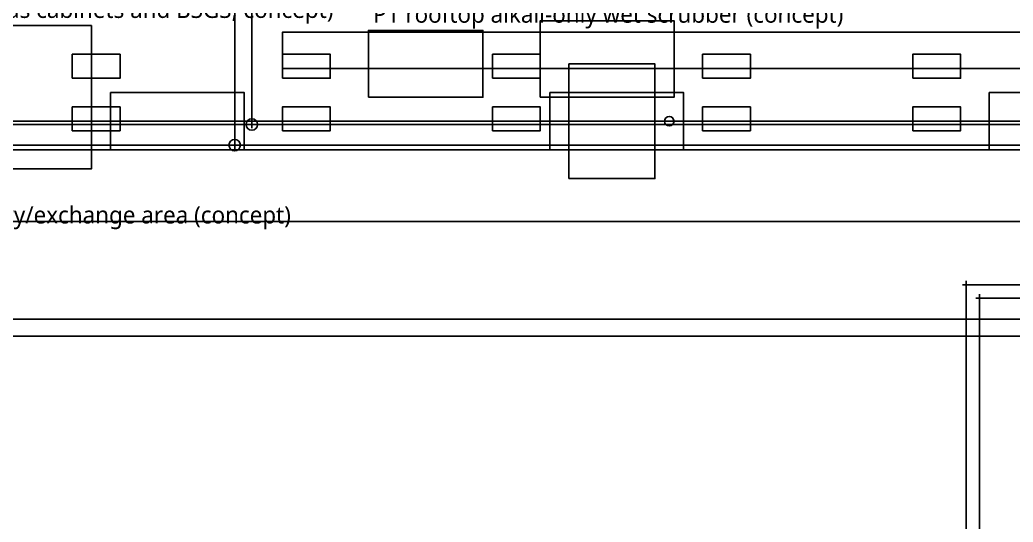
# Model space of a CAD drawing. Header units: metres. Extents: x -1640 to 1560, y -268 to 2338.
# Drawn here: x -425.5 to -321.5, y 1909.6 to 1962.1 of the extents above; entities that cross this region are included whole.
import ezdxf

# ---------------------------------------------------------------- set-up
doc = ezdxf.new("R2010")
doc.units = ezdxf.units.M
for name, color, linetype in [('1F_CDS', 5, 'Continuous'), ('1F_EHS_EXTINGUISHER_HYDRANT_CABINET_CONCEPT', 1, 'Continuous'), ('1F_SUPPORT', 4, 'Continuous'), ('2F_EHS_EXTINGUISHER_HYDRANT_CABINET_CONCEPT', 1, 'Continuous'), ('2F_SUPPORT', 4, 'Continuous'), ('3F_EHS_EXTINGUISHER_HYDRANT_CABINET_CONCEPT', 1, 'Continuous'), ('3F_SUPPORT', 4, 'Continuous'), ('4F_MAU', 2, 'Continuous'), ('4F_SUPPORT', 4, 'Continuous'), ('5F_CDS', 5, 'Continuous'), ('5F_EHS_EXTINGUISHER_HYDRANT_CABINET_CONCEPT', 1, 'Continuous'), ('5F_SUPPORT', 4, 'Continuous'), ('6F_EHS_EXTINGUISHER_HYDRANT_CABINET_CONCEPT', 1, 'Continuous'), ('6F_SUPPORT', 4, 'Continuous'), ('7F_EHS_EXTINGUISHER_HYDRANT_CABINET_CONCEPT', 1, 'Continuous'), ('7F_SUPPORT', 4, 'Continuous'), ('8F_MAU', 2, 'Continuous'), ('8F_SUPPORT', 4, 'Continuous'), ('OUTLINE', 7, 'Continuous'), ('UTIL_CHEM_CONCEPT', 6, 'Continuous'), ('UTIL_ELEC.MV_CONCEPT', 1, 'Continuous'), ('UTIL_EXH.ACID_CONCEPT', 4, 'Continuous'), ('UTIL_EXH.ACID_RISER', 4, 'Continuous'), ('UTIL_EXH.ALK_CONCEPT', 5, 'Continuous'), ('UTIL_EXH.ALK_RISER', 5, 'Continuous'), ('UTIL_HR_CONCEPT', 5, 'Continuous'), ('UTIL_PLANT', 2, 'Continuous'), ('UTIL_TEXT', 7, 'Continuous'), ('UTIL_WTR.RAW_CONCEPT', 4, 'Continuous'), ('UTIL_WTR.REUSE_CONCEPT', 5, 'Continuous')]:
    doc.layers.add(name, color=color, linetype=linetype)
doc.styles.add('KO', font='malgun.ttf')

msp = doc.modelspace()

# ---------------------------------------------------------------- linework, layer by layer
at = {"layer": '1F_CDS'}
for points in [[(-420, 1956), (-415, 1956), (-415, 1958.5), (-420, 1958.5)], [(-398, 1956), (-393, 1956), (-393, 1958.5), (-398, 1958.5)], [(-376, 1956), (-371, 1956), (-371, 1958.5), (-376, 1958.5)], [(-354, 1956), (-349, 1956), (-349, 1958.5), (-354, 1958.5)], [(-332, 1956), (-327, 1956), (-327, 1958.5), (-332, 1958.5)], [(-420, 1950.5), (-415, 1950.5), (-415, 1953), (-420, 1953)], [(-398, 1950.5), (-393, 1950.5), (-393, 1953), (-398, 1953)], [(-376, 1950.5), (-371, 1950.5), (-371, 1953), (-376, 1953)], [(-354, 1950.5), (-349, 1950.5), (-349, 1953), (-354, 1953)], [(-332, 1950.5), (-327, 1950.5), (-327, 1953), (-332, 1953)]]:
    msp.add_lwpolyline(points, close=True, dxfattribs=at)
at = {"layer": '1F_EHS_EXTINGUISHER_HYDRANT_CABINET_CONCEPT'}
msp.add_circle((-357.5, 1951.5), 0.5, dxfattribs=at)
at = {"layer": '1F_SUPPORT'}
msp.add_lwpolyline([(-368, 1945.5), (-359, 1945.5), (-359, 1957.5), (-368, 1957.5)], close=True, dxfattribs=at)
at = {"layer": '2F_EHS_EXTINGUISHER_HYDRANT_CABINET_CONCEPT'}
msp.add_circle((-357.5, 1951.5), 0.5, dxfattribs=at)
at = {"layer": '2F_SUPPORT'}
msp.add_lwpolyline([(-368, 1945.5), (-359, 1945.5), (-359, 1957.5), (-368, 1957.5)], close=True, dxfattribs=at)
at = {"layer": '3F_EHS_EXTINGUISHER_HYDRANT_CABINET_CONCEPT'}
msp.add_circle((-357.5, 1951.5), 0.5, dxfattribs=at)
at = {"layer": '3F_SUPPORT'}
for points in [[(-458, 1946.5), (-418, 1946.5), (-418, 1961.5), (-458, 1961.5)], [(-398, 1957), (-308, 1957), (-308, 1960.8), (-398, 1960.8)], [(-368, 1945.5), (-359, 1945.5), (-359, 1957.5), (-368, 1957.5)]]:
    msp.add_lwpolyline(points, close=True, dxfattribs=at)
at = {"layer": '4F_MAU'}
for points in [[(-416, 1948.5), (-402, 1948.5), (-402, 1954.5), (-416, 1954.5)], [(-370, 1948.5), (-356, 1948.5), (-356, 1954.5), (-370, 1954.5)], [(-324, 1948.5), (-310, 1948.5), (-310, 1954.5), (-324, 1954.5)]]:
    msp.add_lwpolyline(points, close=True, dxfattribs=at)
at = {"layer": '4F_SUPPORT'}
msp.add_lwpolyline([(-368, 1945.5), (-359, 1945.5), (-359, 1957.5), (-368, 1957.5)], close=True, dxfattribs=at)
at = {"layer": '5F_CDS'}
for points in [[(-420, 1956), (-415, 1956), (-415, 1958.5), (-420, 1958.5)], [(-398, 1956), (-393, 1956), (-393, 1958.5), (-398, 1958.5)], [(-376, 1956), (-371, 1956), (-371, 1958.5), (-376, 1958.5)], [(-354, 1956), (-349, 1956), (-349, 1958.5), (-354, 1958.5)], [(-332, 1956), (-327, 1956), (-327, 1958.5), (-332, 1958.5)], [(-420, 1950.5), (-415, 1950.5), (-415, 1953), (-420, 1953)], [(-398, 1950.5), (-393, 1950.5), (-393, 1953), (-398, 1953)], [(-376, 1950.5), (-371, 1950.5), (-371, 1953), (-376, 1953)], [(-354, 1950.5), (-349, 1950.5), (-349, 1953), (-354, 1953)], [(-332, 1950.5), (-327, 1950.5), (-327, 1953), (-332, 1953)]]:
    msp.add_lwpolyline(points, close=True, dxfattribs=at)
at = {"layer": '5F_EHS_EXTINGUISHER_HYDRANT_CABINET_CONCEPT'}
msp.add_circle((-357.5, 1951.5), 0.5, dxfattribs=at)
at = {"layer": '5F_SUPPORT'}
msp.add_lwpolyline([(-368, 1945.5), (-359, 1945.5), (-359, 1957.5), (-368, 1957.5)], close=True, dxfattribs=at)
at = {"layer": '6F_EHS_EXTINGUISHER_HYDRANT_CABINET_CONCEPT'}
msp.add_circle((-357.5, 1951.5), 0.5, dxfattribs=at)
at = {"layer": '6F_SUPPORT'}
msp.add_lwpolyline([(-368, 1945.5), (-359, 1945.5), (-359, 1957.5), (-368, 1957.5)], close=True, dxfattribs=at)
at = {"layer": '7F_EHS_EXTINGUISHER_HYDRANT_CABINET_CONCEPT'}
msp.add_circle((-357.5, 1951.5), 0.5, dxfattribs=at)
at = {"layer": '7F_SUPPORT'}
for points in [[(-458, 1946.5), (-418, 1946.5), (-418, 1961.5), (-458, 1961.5)], [(-368, 1945.5), (-359, 1945.5), (-359, 1957.5), (-368, 1957.5)]]:
    msp.add_lwpolyline(points, close=True, dxfattribs=at)
at = {"layer": '8F_MAU'}
for points in [[(-416, 1948.5), (-402, 1948.5), (-402, 1954.5), (-416, 1954.5)], [(-370, 1948.5), (-356, 1948.5), (-356, 1954.5), (-370, 1954.5)], [(-324, 1948.5), (-310, 1948.5), (-310, 1954.5), (-324, 1954.5)]]:
    msp.add_lwpolyline(points, close=True, dxfattribs=at)
at = {"layer": '8F_SUPPORT'}
msp.add_lwpolyline([(-368, 1945.5), (-359, 1945.5), (-359, 1957.5), (-368, 1957.5)], close=True, dxfattribs=at)
at = {"layer": 'OUTLINE'}
msp.add_lwpolyline([(-498, 1941), (51, 1941), (51, 2142), (-498, 2142)], close=True, dxfattribs=at)
at = {"layer": 'UTIL_CHEM_CONCEPT'}
msp.add_line((-464.3, 1948.5), (-2.7, 1948.5), dxfattribs=at)
msp.add_line((-464.3, 1948.5), (-2.7, 1948.5), dxfattribs=at)
at = {"layer": 'UTIL_ELEC.MV_CONCEPT'}
for p, q in [((-508.25, 1930.8), (-319.15, 1930.8)), ((-506.45, 1929), (-317.35, 1929))]:
    msp.add_line(p, q, dxfattribs=at)
at = {"layer": 'UTIL_EXH.ACID_CONCEPT'}
for p, q in [((-403, 1948.6), (-403, 1965.2)), ((-403, 1948.6), (-403, 1965.2)), ((-458.55, 1949), (6.55, 1949))]:
    msp.add_line(p, q, dxfattribs=at)
at = {"layer": 'UTIL_EXH.ACID_RISER'}
msp.add_circle((-403, 1949), 0.6, dxfattribs=at)
at = {"layer": 'UTIL_EXH.ALK_CONCEPT'}
for p, q in [((-401.2, 1950.76), (-401.2, 1963.8)), ((-401.2, 1950.76), (-401.2, 1963.8)), ((-458.55, 1951.16), (6.55, 1951.16))]:
    msp.add_line(p, q, dxfattribs=at)
at = {"layer": 'UTIL_EXH.ALK_RISER'}
msp.add_circle((-401.2, 1951.16), 0.6, dxfattribs=at)
at = {"layer": 'UTIL_HR_CONCEPT'}
msp.add_line((-462.35, 1951.5), (-230.15, 1951.5), dxfattribs=at)
msp.add_line((-462.35, 1951.5), (-230.15, 1951.5), dxfattribs=at)
at = {"layer": 'UTIL_PLANT'}
for points in [[(-371, 1954), (-357, 1954), (-357, 1962), (-371, 1962)], [(-389, 1954), (-377, 1954), (-377, 1961), (-389, 1961)]]:
    msp.add_lwpolyline(points, close=True, dxfattribs=at)
at = {"layer": 'UTIL_WTR.RAW_CONCEPT'}
for p, q in [((-325, 1191.6), (-325, 1933.4)), ((-325.4, 1933), (-208.6, 1933))]:
    msp.add_line(p, q, dxfattribs=at)
at = {"layer": 'UTIL_WTR.REUSE_CONCEPT'}
for p, q in [((-326.8, 1934.4), (-207.2, 1934.4)), ((-326.4, 1193), (-326.4, 1934.8))]:
    msp.add_line(p, q, dxfattribs=at)

# ---------------------------------------------------------------- texts
at = {"layer": 'UTIL_TEXT', "style": 'KO'}
for s, p in [('P1 specialty gas supply room (gas cabinets and BSGS, concept)', (-461.5, 1962.3)), ('P1 rooftop alkali-only wet scrubber (concept)', (-388.5, 1961.8)), ('P1 cylinder and BSGS delivery/exchange area (concept)', (-457.5, 1940.8))]:
    msp.add_text(s, height=1.8, dxfattribs=at).set_placement(p)

doc.saveas('drawing.dxf')
